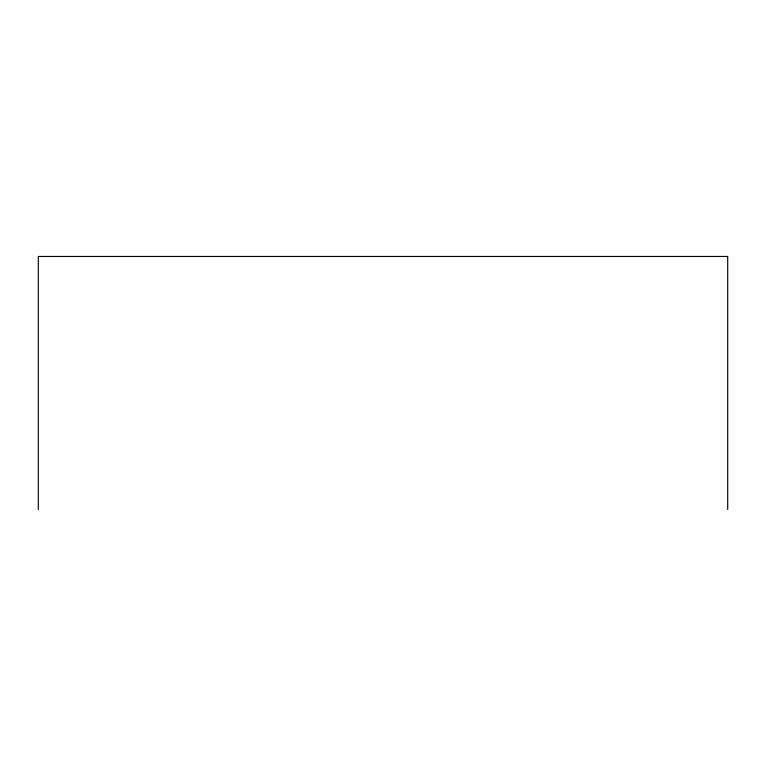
<?xml version="1.0" encoding="UTF-8"?>
<svg xmlns="http://www.w3.org/2000/svg" width="766" height="766" viewBox="0 0 766 766"><rect width="100%" height="100%" fill="white"/><g stroke="black" fill="none" stroke-linecap="round" stroke-linejoin="round"><path stroke-width="1.15" d="M727.7 509.534L727.7 256.466L38.3 256.466L38.3 509.534"/></g></svg>
